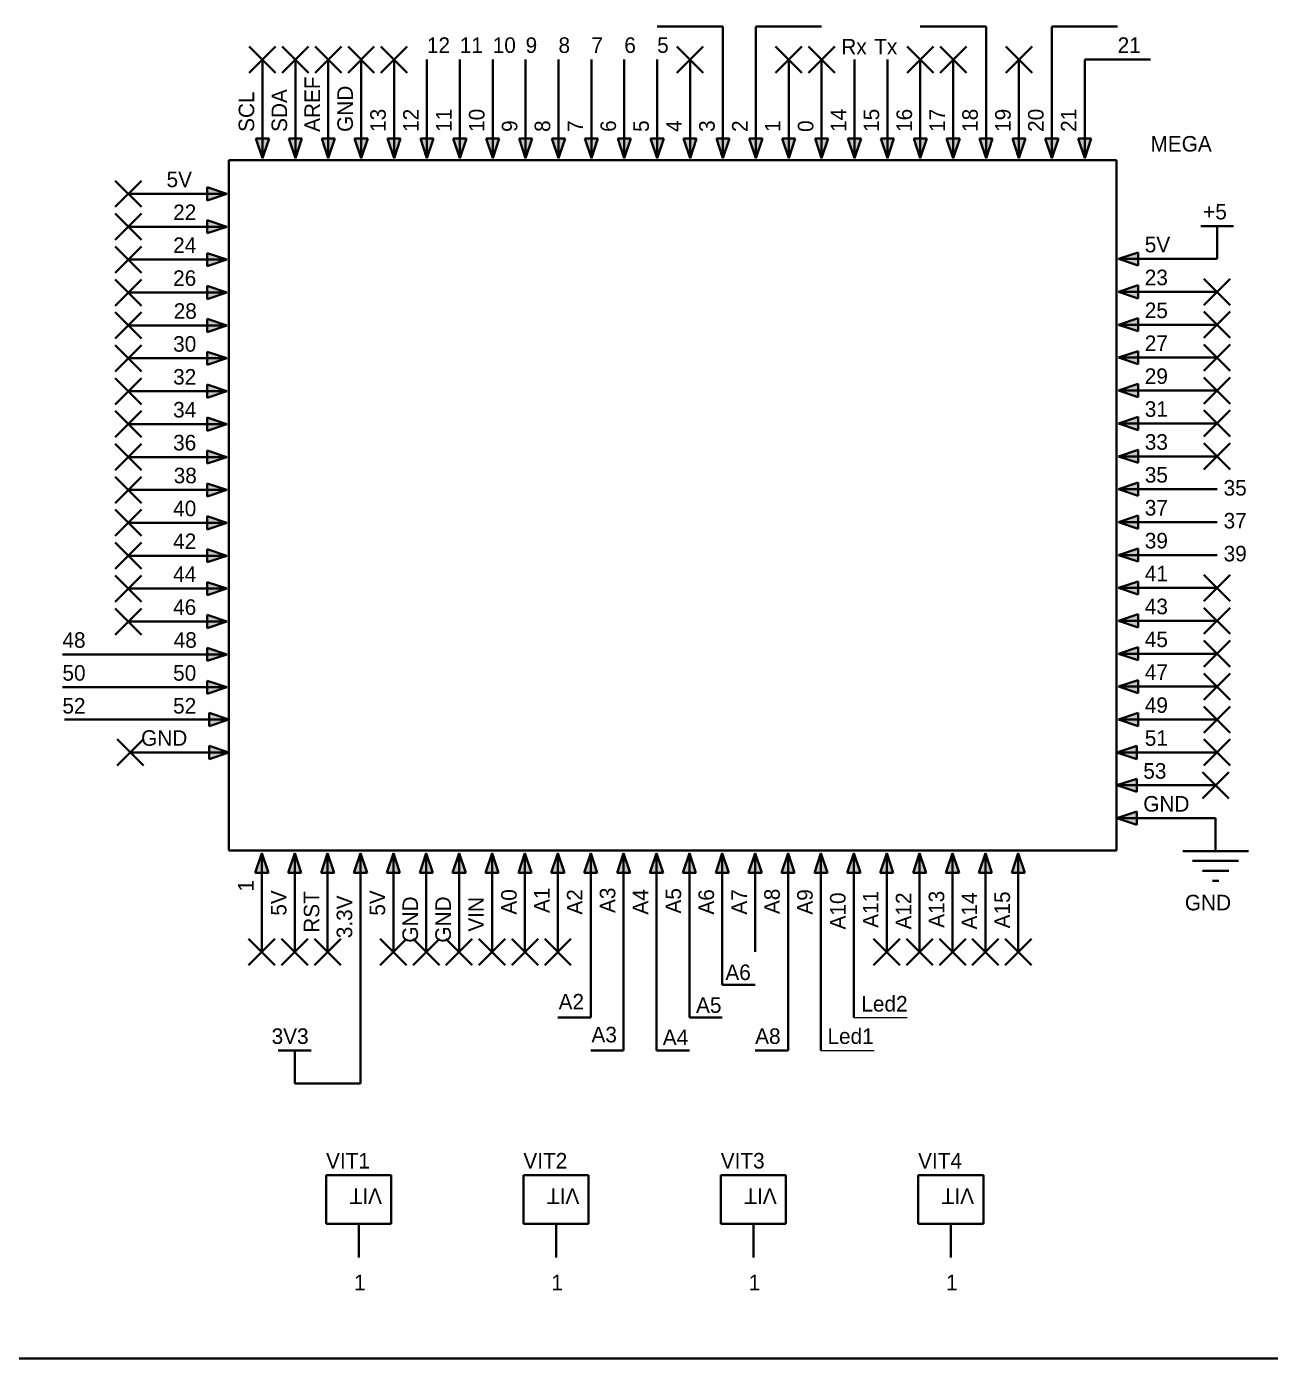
# Model space of a CAD drawing. Header units: inches. Extents: x -122986 to 27550, y -4965 to 6170.
# Drawn here: x 8622.6 to 9029, y 390.3 to 825.3 of the extents above; entities that cross this region are included whole.
import ezdxf

# ---------------------------------------------------------------- set-up
doc = ezdxf.new("R2010")
doc.units = ezdxf.units.IN
doc.header["$LTSCALE"] = 2
doc.header["$MEASUREMENT"] = 0
doc.layers.add('1 mãnh', color=7, linetype='Continuous', lineweight=5)
doc.layers.add('1 Đậm', color=7, linetype='Continuous', lineweight=50)
doc.styles.add('telex', font='VTIMEN.TTF', dxfattribs={"height": 8})

msp = doc.modelspace()

# ---------------------------------------------------------------- linework, layer by layer
at = {"layer": '1 mãnh', "lineweight": 13, "ltscale": 15}
for p, q in [((8892.902, 501.584), (8910.306, 501.584)), ((8882.154, 490.837), (8899.559, 490.837))]:
    msp.add_line(p, q, dxfattribs=at)
at = {"layer": '1 Đậm', "lineweight": 40}
for p, q in [((8828.638, 825.337), (8850.133, 825.337)), ((8850.133, 814.59), (8850.133, 825.337)), ((8860.88, 814.59), (8860.88, 825.337)), ((8860.88, 825.337), (8882.375, 825.337)), ((8914.618, 825.337), (8936.113, 825.337)), ((8936.113, 814.59), (8936.113, 825.337)), ((8957.608, 814.59), (8957.608, 825.337)), ((8957.608, 825.337), (8979.103, 825.337)), ((8695.368, 818.889), (8703.966, 810.291)), ((8695.368, 810.291), (8703.966, 818.889)), ((8706.116, 818.889), (8714.714, 810.291)), ((8706.116, 810.291), (8714.714, 818.889)), ((8716.863, 818.889), (8725.461, 810.291)), ((8716.863, 810.291), (8725.461, 818.889)), ((8727.611, 818.889), (8736.209, 810.291)), ((8727.611, 810.291), (8736.209, 818.889)), ((8738.358, 818.889), (8746.956, 810.291)), ((8738.358, 810.291), (8746.956, 818.889)), ((8835.086, 818.889), (8843.684, 810.291)), ((8835.086, 810.291), (8843.684, 818.889)), ((8867.329, 818.889), (8875.927, 810.291)), ((8867.329, 810.291), (8875.927, 818.889)), ((8878.076, 818.889), (8886.674, 810.291)), ((8878.076, 810.291), (8886.674, 818.889)), ((8910.319, 818.889), (8918.917, 810.291)), ((8910.319, 810.291), (8918.917, 818.889)), ((8921.067, 818.889), (8929.665, 810.291)), ((8921.067, 810.291), (8929.665, 818.889)), ((8942.562, 818.889), (8951.16, 810.291)), ((8942.562, 810.291), (8951.16, 818.889)), ((8699.667, 782.347), (8699.667, 814.59)), ((8710.415, 782.347), (8710.415, 814.59)), ((8721.162, 782.347), (8721.162, 814.59)), ((8731.91, 782.347), (8731.91, 814.59)), ((8742.657, 782.347), (8742.657, 814.59)), ((8753.405, 782.347), (8753.405, 814.59)), ((8764.152, 782.347), (8764.152, 814.59)), ((8774.9, 782.347), (8774.9, 814.59)), ((8785.648, 782.347), (8785.648, 814.59)), ((8796.395, 782.347), (8796.395, 814.59)), ((8807.143, 782.347), (8807.143, 814.59)), ((8817.89, 782.347), (8817.89, 814.59)), ((8828.638, 782.347), (8828.638, 814.59)), ((8839.385, 782.347), (8839.385, 814.59)), ((8850.133, 782.347), (8850.133, 814.59)), ((8860.88, 782.347), (8860.88, 814.59)), ((8871.628, 782.347), (8871.628, 814.59)), ((8882.375, 782.347), (8882.375, 814.59)), ((8893.123, 782.347), (8893.123, 814.59)), ((8903.871, 782.347), (8903.871, 814.59)), ((8914.618, 782.347), (8914.618, 814.59)), ((8925.366, 782.347), (8925.366, 814.59)), ((8936.113, 782.347), (8936.113, 814.59)), ((8946.861, 782.347), (8946.861, 814.59)), ((8957.608, 782.347), (8957.608, 814.59)), ((8968.356, 814.59), (8989.851, 814.59)), ((8968.356, 782.347), (8968.356, 814.59)), ((8697.518, 788.796), (8699.667, 782.347)), ((8701.817, 788.796), (8697.518, 788.796)), ((8697.518, 788.796), (8697.518, 788.796)), ((8699.667, 782.347), (8697.518, 788.796)), ((8697.518, 788.796), (8701.817, 788.796)), ((8699.667, 782.347), (8701.817, 788.796)), ((8701.817, 788.796), (8699.667, 782.347)), ((8708.265, 788.796), (8710.415, 782.347)), ((8712.564, 788.796), (8708.265, 788.796)), ((8708.265, 788.796), (8708.265, 788.796)), ((8710.415, 782.347), (8708.265, 788.796)), ((8708.265, 788.796), (8712.564, 788.796)), ((8710.415, 782.347), (8712.564, 788.796)), ((8712.564, 788.796), (8710.415, 782.347)), ((8719.013, 788.796), (8721.162, 782.347)), ((8723.312, 788.796), (8719.013, 788.796)), ((8719.013, 788.796), (8719.013, 788.796)), ((8721.162, 782.347), (8719.013, 788.796)), ((8719.013, 788.796), (8723.312, 788.796)), ((8721.162, 782.347), (8723.312, 788.796)), ((8723.312, 788.796), (8721.162, 782.347)), ((8729.76, 788.796), (8731.91, 782.347)), ((8734.059, 788.796), (8729.76, 788.796)), ((8729.76, 788.796), (8729.76, 788.796)), ((8731.91, 782.347), (8729.76, 788.796)), ((8729.76, 788.796), (8734.059, 788.796)), ((8731.91, 782.347), (8734.059, 788.796)), ((8734.059, 788.796), (8731.91, 782.347)), ((8740.508, 788.796), (8742.657, 782.347)), ((8744.807, 788.796), (8740.508, 788.796)), ((8740.508, 788.796), (8740.508, 788.796)), ((8742.657, 782.347), (8740.508, 788.796)), ((8740.508, 788.796), (8744.807, 788.796)), ((8742.657, 782.347), (8744.807, 788.796)), ((8744.807, 788.796), (8742.657, 782.347)), ((8751.255, 788.796), (8753.405, 782.347)), ((8755.554, 788.796), (8751.255, 788.796)), ((8751.255, 788.796), (8751.255, 788.796)), ((8753.405, 782.347), (8751.255, 788.796)), ((8751.255, 788.796), (8755.554, 788.796)), ((8753.405, 782.347), (8755.554, 788.796)), ((8755.554, 788.796), (8753.405, 782.347)), ((8762.003, 788.796), (8764.152, 782.347)), ((8766.302, 788.796), (8762.003, 788.796)), ((8762.003, 788.796), (8762.003, 788.796)), ((8764.152, 782.347), (8762.003, 788.796)), ((8762.003, 788.796), (8766.302, 788.796)), ((8764.152, 782.347), (8766.302, 788.796)), ((8766.302, 788.796), (8764.152, 782.347)), ((8772.751, 788.796), (8774.9, 782.347)), ((8777.05, 788.796), (8772.751, 788.796)), ((8772.751, 788.796), (8772.751, 788.796)), ((8774.9, 782.347), (8772.751, 788.796)), ((8772.751, 788.796), (8777.05, 788.796)), ((8774.9, 782.347), (8777.05, 788.796)), ((8777.05, 788.796), (8774.9, 782.347)), ((8783.498, 788.796), (8785.648, 782.347)), ((8787.797, 788.796), (8783.498, 788.796)), ((8783.498, 788.796), (8783.498, 788.796)), ((8785.648, 782.347), (8783.498, 788.796)), ((8783.498, 788.796), (8787.797, 788.796)), ((8785.648, 782.347), (8787.797, 788.796)), ((8787.797, 788.796), (8785.648, 782.347)), ((8794.246, 788.796), (8796.395, 782.347)), ((8798.545, 788.796), (8794.246, 788.796)), ((8794.246, 788.796), (8794.246, 788.796)), ((8796.395, 782.347), (8794.246, 788.796)), ((8794.246, 788.796), (8798.545, 788.796)), ((8796.395, 782.347), (8798.545, 788.796)), ((8798.545, 788.796), (8796.395, 782.347)), ((8804.993, 788.796), (8807.143, 782.347)), ((8809.292, 788.796), (8804.993, 788.796)), ((8804.993, 788.796), (8804.993, 788.796)), ((8807.143, 782.347), (8804.993, 788.796)), ((8804.993, 788.796), (8809.292, 788.796)), ((8807.143, 782.347), (8809.292, 788.796)), ((8809.292, 788.796), (8807.143, 782.347)), ((8815.741, 788.796), (8817.89, 782.347)), ((8820.04, 788.796), (8815.741, 788.796)), ((8815.741, 788.796), (8815.741, 788.796)), ((8817.89, 782.347), (8815.741, 788.796)), ((8815.741, 788.796), (8820.04, 788.796)), ((8817.89, 782.347), (8820.04, 788.796)), ((8820.04, 788.796), (8817.89, 782.347)), ((8826.488, 788.796), (8828.638, 782.347)), ((8830.787, 788.796), (8826.488, 788.796)), ((8826.488, 788.796), (8826.488, 788.796)), ((8828.638, 782.347), (8826.488, 788.796)), ((8826.488, 788.796), (8830.787, 788.796)), ((8828.638, 782.347), (8830.787, 788.796)), ((8830.787, 788.796), (8828.638, 782.347)), ((8837.236, 788.796), (8839.385, 782.347)), ((8841.535, 788.796), (8837.236, 788.796)), ((8837.236, 788.796), (8837.236, 788.796)), ((8839.385, 782.347), (8837.236, 788.796)), ((8837.236, 788.796), (8841.535, 788.796)), ((8839.385, 782.347), (8841.535, 788.796)), ((8841.535, 788.796), (8839.385, 782.347)), ((8847.983, 788.796), (8850.133, 782.347)), ((8852.282, 788.796), (8847.983, 788.796)), ((8847.983, 788.796), (8847.983, 788.796)), ((8850.133, 782.347), (8847.983, 788.796)), ((8847.983, 788.796), (8852.282, 788.796)), ((8850.133, 782.347), (8852.282, 788.796)), ((8852.282, 788.796), (8850.133, 782.347)), ((8858.731, 788.796), (8860.88, 782.347)), ((8863.03, 788.796), (8858.731, 788.796)), ((8858.731, 788.796), (8858.731, 788.796)), ((8860.88, 782.347), (8858.731, 788.796)), ((8858.731, 788.796), (8863.03, 788.796)), ((8860.88, 782.347), (8863.03, 788.796)), ((8863.03, 788.796), (8860.88, 782.347)), ((8869.478, 788.796), (8871.628, 782.347)), ((8873.777, 788.796), (8869.478, 788.796)), ((8869.478, 788.796), (8869.478, 788.796)), ((8871.628, 782.347), (8869.478, 788.796)), ((8869.478, 788.796), (8873.777, 788.796)), ((8871.628, 782.347), (8873.777, 788.796)), ((8873.777, 788.796), (8871.628, 782.347)), ((8880.226, 788.796), (8882.375, 782.347)), ((8884.525, 788.796), (8880.226, 788.796)), ((8880.226, 788.796), (8880.226, 788.796)), ((8882.375, 782.347), (8880.226, 788.796)), ((8880.226, 788.796), (8884.525, 788.796)), ((8882.375, 782.347), (8884.525, 788.796)), ((8884.525, 788.796), (8882.375, 782.347)), ((8890.974, 788.796), (8893.123, 782.347)), ((8895.273, 788.796), (8890.974, 788.796)), ((8890.974, 788.796), (8890.974, 788.796)), ((8893.123, 782.347), (8890.974, 788.796)), ((8890.974, 788.796), (8895.273, 788.796)), ((8893.123, 782.347), (8895.273, 788.796)), ((8895.273, 788.796), (8893.123, 782.347)), ((8901.721, 788.796), (8903.871, 782.347)), ((8906.02, 788.796), (8901.721, 788.796)), ((8901.721, 788.796), (8901.721, 788.796)), ((8903.871, 782.347), (8901.721, 788.796)), ((8901.721, 788.796), (8906.02, 788.796)), ((8903.871, 782.347), (8906.02, 788.796)), ((8906.02, 788.796), (8903.871, 782.347)), ((8912.469, 788.796), (8914.618, 782.347)), ((8916.768, 788.796), (8912.469, 788.796)), ((8912.469, 788.796), (8912.469, 788.796)), ((8914.618, 782.347), (8912.469, 788.796)), ((8912.469, 788.796), (8916.768, 788.796)), ((8914.618, 782.347), (8916.768, 788.796)), ((8916.768, 788.796), (8914.618, 782.347)), ((8923.216, 788.796), (8925.366, 782.347)), ((8927.515, 788.796), (8923.216, 788.796)), ((8923.216, 788.796), (8923.216, 788.796)), ((8925.366, 782.347), (8923.216, 788.796)), ((8923.216, 788.796), (8927.515, 788.796)), ((8925.366, 782.347), (8927.515, 788.796)), ((8927.515, 788.796), (8925.366, 782.347)), ((8933.964, 788.796), (8936.113, 782.347)), ((8938.263, 788.796), (8933.964, 788.796)), ((8933.964, 788.796), (8933.964, 788.796)), ((8936.113, 782.347), (8933.964, 788.796)), ((8933.964, 788.796), (8938.263, 788.796)), ((8936.113, 782.347), (8938.263, 788.796)), ((8938.263, 788.796), (8936.113, 782.347)), ((8944.711, 788.796), (8946.861, 782.347)), ((8949.01, 788.796), (8944.711, 788.796)), ((8944.711, 788.796), (8944.711, 788.796)), ((8946.861, 782.347), (8944.711, 788.796)), ((8944.711, 788.796), (8949.01, 788.796)), ((8946.861, 782.347), (8949.01, 788.796)), ((8949.01, 788.796), (8946.861, 782.347)), ((8955.459, 788.796), (8957.608, 782.347)), ((8959.758, 788.796), (8955.459, 788.796)), ((8955.459, 788.796), (8955.459, 788.796)), ((8957.608, 782.347), (8955.459, 788.796)), ((8955.459, 788.796), (8959.758, 788.796)), ((8957.608, 782.347), (8959.758, 788.796)), ((8959.758, 788.796), (8957.608, 782.347)), ((8966.206, 788.796), (8968.356, 782.347)), ((8970.505, 788.796), (8966.206, 788.796)), ((8966.206, 788.796), (8966.206, 788.796)), ((8968.356, 782.347), (8966.206, 788.796)), ((8966.206, 788.796), (8970.505, 788.796)), ((8968.356, 782.347), (8970.505, 788.796)), ((8970.505, 788.796), (8968.356, 782.347)), ((8688.703, 781.684), (8978.709, 781.684)), ((8688.703, 556.165), (8688.703, 781.684)), ((8699.446, 781.683), (8699.446, 781.683)), ((8710.194, 781.683), (8710.194, 781.683)), ((8720.941, 781.683), (8720.941, 781.683)), ((8731.689, 781.683), (8731.689, 781.683)), ((8742.436, 781.683), (8742.436, 781.683)), ((8753.184, 781.683), (8753.184, 781.683)), ((8763.931, 781.683), (8763.931, 781.683)), ((8774.679, 781.683), (8774.679, 781.683)), ((8785.426, 781.683), (8785.426, 781.683)), ((8796.174, 781.683), (8796.174, 781.683)), ((8806.921, 781.683), (8806.921, 781.683)), ((8817.669, 781.683), (8817.669, 781.683)), ((8828.417, 781.683), (8828.417, 781.683)), ((8839.164, 781.683), (8839.164, 781.683)), ((8849.912, 781.683), (8849.912, 781.683)), ((8860.659, 781.683), (8860.659, 781.683)), ((8871.407, 781.683), (8871.407, 781.683)), ((8882.154, 781.683), (8882.154, 781.683)), ((8892.902, 781.683), (8892.902, 781.683)), ((8903.649, 781.683), (8903.649, 781.683)), ((8914.397, 781.683), (8914.397, 781.683)), ((8925.144, 781.683), (8925.144, 781.683)), ((8935.892, 781.683), (8935.892, 781.683)), ((8946.64, 781.683), (8946.64, 781.683)), ((8957.387, 781.683), (8957.387, 781.683)), ((8968.135, 781.683), (8968.135, 781.683)), ((8978.709, 781.684), (8978.709, 556.165)), ((8651.498, 775.015), (8660.096, 766.417)), ((8651.498, 766.417), (8660.096, 775.015)), ((8688.04, 770.716), (8655.797, 770.716)), ((8681.591, 772.866), (8688.04, 770.716)), ((8681.591, 768.567), (8681.591, 772.866)), ((8681.591, 772.866), (8681.591, 772.866)), ((8681.591, 768.567), (8681.591, 772.866)), ((8681.591, 772.866), (8688.04, 770.716)), ((8688.04, 770.716), (8681.591, 768.567)), ((8688.04, 770.716), (8681.591, 768.567)), ((8688.698, 770.936), (8688.698, 770.936)), ((8651.498, 764.268), (8660.096, 755.67)), ((8651.498, 755.67), (8660.096, 764.268)), ((8681.591, 762.118), (8688.04, 759.969)), ((8681.591, 757.819), (8681.591, 762.118)), ((8681.591, 762.118), (8681.591, 762.118)), ((8681.591, 757.819), (8681.591, 762.118)), ((8681.591, 762.118), (8688.04, 759.969)), ((8688.04, 759.969), (8655.797, 759.969)), ((8688.04, 759.969), (8681.591, 757.819)), ((8688.04, 759.969), (8681.591, 757.819)), ((8688.698, 760.188), (8688.698, 760.188)), ((9006.241, 760.188), (9016.989, 760.188)), ((9011.615, 749.441), (9011.615, 760.188)), ((8651.498, 753.52), (8660.096, 744.922)), ((8651.498, 744.922), (8660.096, 753.52)), ((8688.04, 749.221), (8655.797, 749.221)), ((8681.591, 751.371), (8688.04, 749.221)), ((8681.591, 747.072), (8681.591, 751.371)), ((8681.591, 751.371), (8681.591, 751.371)), ((8681.591, 747.072), (8681.591, 751.371)), ((8681.591, 751.371), (8688.04, 749.221)), ((8688.04, 749.221), (8681.591, 747.072)), ((8688.04, 749.221), (8681.591, 747.072)), ((8688.698, 749.441), (8688.698, 749.441)), ((8985.821, 751.59), (8979.373, 749.441)), ((8979.373, 749.441), (8985.821, 751.59)), ((8979.373, 749.441), (8985.821, 747.291)), ((8985.821, 747.291), (8979.373, 749.441)), ((8979.373, 749.441), (9011.615, 749.441)), ((8985.821, 747.291), (8985.821, 751.59)), ((8985.821, 751.59), (8985.821, 751.59)), ((8985.821, 751.59), (8985.821, 747.291)), ((8985.821, 747.291), (8985.821, 747.291)), ((8651.498, 742.773), (8660.096, 734.175)), ((8651.498, 734.175), (8660.096, 742.773)), ((8681.591, 740.623), (8688.04, 738.474)), ((8681.591, 736.324), (8681.591, 740.623)), ((8681.591, 740.623), (8681.591, 740.623)), ((8681.591, 736.324), (8681.591, 740.623)), ((8681.591, 740.623), (8688.04, 738.474)), ((8985.821, 740.843), (8979.373, 738.693)), ((8979.373, 738.693), (8985.821, 740.843)), ((8985.821, 736.544), (8985.821, 740.843)), ((8985.821, 740.843), (8985.821, 740.843)), ((8985.821, 740.843), (8985.821, 736.544)), ((9007.316, 742.992), (9015.914, 734.394)), ((9007.316, 734.394), (9015.914, 742.992)), ((8688.04, 738.474), (8655.797, 738.474)), ((8688.04, 738.474), (8681.591, 736.324)), ((8688.04, 738.474), (8681.591, 736.324)), ((8688.698, 738.693), (8688.698, 738.693)), ((8979.373, 738.693), (8985.821, 736.544)), ((8985.821, 736.544), (8979.373, 738.693)), ((8979.373, 738.693), (9011.615, 738.693)), ((8985.821, 736.544), (8985.821, 736.544)), ((8651.498, 732.025), (8660.096, 723.427)), ((8651.498, 723.427), (8660.096, 732.025)), ((9007.316, 732.245), (9015.914, 723.647)), ((9007.316, 723.647), (9015.914, 732.245)), ((8688.04, 727.726), (8655.797, 727.726)), ((8681.591, 729.876), (8688.04, 727.726)), ((8681.591, 725.577), (8681.591, 729.876)), ((8681.591, 729.876), (8681.591, 729.876)), ((8681.591, 725.577), (8681.591, 729.876)), ((8681.591, 729.876), (8688.04, 727.726)), ((8688.04, 727.726), (8681.591, 725.577)), ((8688.04, 727.726), (8681.591, 725.577)), ((8688.698, 727.946), (8688.698, 727.946)), ((8985.821, 730.095), (8979.373, 727.946)), ((8979.373, 727.946), (8985.821, 730.095)), ((8979.373, 727.946), (8985.821, 725.796)), ((8985.821, 725.796), (8979.373, 727.946)), ((8979.373, 727.946), (9011.615, 727.946)), ((8985.821, 725.796), (8985.821, 730.095)), ((8985.821, 730.095), (8985.821, 730.095)), ((8985.821, 730.095), (8985.821, 725.796)), ((8985.821, 725.796), (8985.821, 725.796)), ((8651.498, 721.278), (8660.096, 712.68)), ((8651.498, 712.68), (8660.096, 721.278)), ((8681.591, 719.128), (8688.04, 716.979)), ((8681.591, 714.829), (8681.591, 719.128)), ((8681.591, 719.128), (8681.591, 719.128)), ((8681.591, 714.829), (8681.591, 719.128)), ((8681.591, 719.128), (8688.04, 716.979)), ((8985.821, 719.348), (8979.373, 717.198)), ((8979.373, 717.198), (8985.821, 719.348)), ((8985.821, 715.049), (8985.821, 719.348)), ((8985.821, 719.348), (8985.821, 719.348)), ((8985.821, 719.348), (8985.821, 715.049)), ((9007.316, 721.497), (9015.914, 712.899)), ((9007.316, 712.899), (9015.914, 721.497)), ((8688.04, 716.979), (8655.797, 716.979)), ((8688.04, 716.979), (8681.591, 714.829)), ((8688.04, 716.979), (8681.591, 714.829)), ((8688.698, 717.198), (8688.698, 717.198)), ((8979.373, 717.198), (8985.821, 715.049)), ((8985.821, 715.049), (8979.373, 717.198)), ((8979.373, 717.198), (9011.615, 717.198)), ((8985.821, 715.049), (8985.821, 715.049)), ((8651.498, 710.53), (8660.096, 701.932)), ((8651.498, 701.932), (8660.096, 710.53)), ((9007.316, 710.75), (9015.914, 702.152)), ((9007.316, 702.152), (9015.914, 710.75)), ((8688.04, 706.231), (8655.797, 706.231)), ((8681.591, 708.381), (8688.04, 706.231)), ((8681.591, 704.082), (8681.591, 708.381)), ((8681.591, 708.381), (8681.591, 708.381)), ((8681.591, 704.082), (8681.591, 708.381)), ((8681.591, 708.381), (8688.04, 706.231)), ((8688.04, 706.231), (8681.591, 704.082)), ((8688.04, 706.231), (8681.591, 704.082)), ((8688.698, 706.451), (8688.698, 706.451)), ((8985.821, 708.6), (8979.373, 706.451)), ((8979.373, 706.451), (8985.821, 708.6)), ((8979.373, 706.451), (8985.821, 704.301)), ((8985.821, 704.301), (8979.373, 706.451)), ((8979.373, 706.451), (9011.615, 706.451)), ((8985.821, 704.301), (8985.821, 708.6)), ((8985.821, 708.6), (8985.821, 708.6)), ((8985.821, 708.6), (8985.821, 704.301)), ((8985.821, 704.301), (8985.821, 704.301)), ((8651.498, 699.783), (8660.096, 691.184)), ((8651.498, 691.184), (8660.096, 699.783)), ((8681.591, 697.633), (8688.04, 695.483)), ((8681.591, 693.334), (8681.591, 697.633)), ((8681.591, 697.633), (8681.591, 697.633)), ((8681.591, 693.334), (8681.591, 697.633)), ((8681.591, 697.633), (8688.04, 695.483)), ((8985.821, 697.853), (8979.373, 695.703)), ((8979.373, 695.703), (8985.821, 697.853)), ((8985.821, 693.554), (8985.821, 697.853)), ((8985.821, 697.853), (8985.821, 697.853)), ((8985.821, 697.853), (8985.821, 693.554)), ((9007.316, 700.002), (9015.914, 691.404)), ((9007.316, 691.404), (9015.914, 700.002)), ((8688.04, 695.483), (8655.797, 695.483)), ((8688.04, 695.483), (8681.591, 693.334)), ((8688.04, 695.483), (8681.591, 693.334)), ((8688.698, 695.703), (8688.698, 695.703)), ((8979.373, 695.703), (8985.821, 693.554)), ((8985.821, 693.554), (8979.373, 695.703)), ((8979.373, 695.703), (9011.615, 695.703)), ((8985.821, 693.554), (8985.821, 693.554)), ((8651.498, 689.035), (8660.096, 680.437)), ((8651.498, 680.437), (8660.096, 689.035)), ((9007.316, 689.255), (9015.914, 680.657)), ((9007.316, 680.657), (9015.914, 689.255)), ((8688.04, 684.736), (8655.797, 684.736)), ((8681.591, 686.885), (8688.04, 684.736)), ((8681.591, 682.586), (8681.591, 686.885)), ((8681.591, 686.885), (8681.591, 686.885)), ((8681.591, 682.586), (8681.591, 686.885)), ((8681.591, 686.885), (8688.04, 684.736)), ((8688.04, 684.736), (8681.591, 682.586)), ((8688.04, 684.736), (8681.591, 682.586)), ((8688.698, 684.956), (8688.698, 684.956)), ((8985.821, 687.105), (8979.373, 684.956)), ((8979.373, 684.956), (8985.821, 687.105)), ((8979.373, 684.956), (8985.821, 682.806)), ((8985.821, 682.806), (8979.373, 684.956)), ((8979.373, 684.956), (9011.615, 684.956)), ((8985.821, 682.806), (8985.821, 687.105)), ((8985.821, 687.105), (8985.821, 687.105)), ((8985.821, 687.105), (8985.821, 682.806)), ((8985.821, 682.806), (8985.821, 682.806)), ((8651.498, 678.287), (8660.096, 669.689)), ((8651.498, 669.689), (8660.096, 678.287)), ((8681.591, 676.138), (8688.04, 673.988)), ((8681.591, 671.839), (8681.591, 676.138)), ((8681.591, 676.138), (8681.591, 676.138)), ((8681.591, 671.839), (8681.591, 676.138)), ((8681.591, 676.138), (8688.04, 673.988)), ((8985.821, 676.357), (8979.373, 674.208)), ((8979.373, 674.208), (8985.821, 676.357)), ((8985.821, 672.058), (8985.821, 676.357)), ((8985.821, 676.357), (8985.821, 676.357)), ((8985.821, 676.357), (8985.821, 672.058)), ((8688.04, 673.988), (8655.797, 673.988)), ((8688.04, 673.988), (8681.591, 671.839)), ((8688.04, 673.988), (8681.591, 671.839)), ((8688.698, 674.208), (8688.698, 674.208)), ((8979.373, 674.208), (8985.821, 672.058)), ((8985.821, 672.058), (8979.373, 674.208)), ((8979.373, 674.208), (9011.615, 674.208)), ((8985.821, 672.058), (8985.821, 672.058)), ((8651.498, 667.54), (8660.096, 658.942)), ((8651.498, 658.942), (8660.096, 667.54)), ((8688.04, 663.241), (8655.797, 663.241)), ((8681.591, 665.39), (8688.04, 663.241)), ((8681.591, 661.091), (8681.591, 665.39)), ((8681.591, 665.39), (8681.591, 665.39)), ((8681.591, 661.091), (8681.591, 665.39)), ((8681.591, 665.39), (8688.04, 663.241)), ((8688.04, 663.241), (8681.591, 661.091)), ((8688.04, 663.241), (8681.591, 661.091)), ((8688.698, 663.46), (8688.698, 663.46)), ((8985.821, 665.61), (8979.373, 663.46)), ((8979.373, 663.46), (8985.821, 665.61)), ((8979.373, 663.46), (8985.821, 661.311)), ((8985.821, 661.311), (8979.373, 663.46)), ((8979.373, 663.46), (9011.615, 663.46)), ((8985.821, 661.311), (8985.821, 665.61)), ((8985.821, 665.61), (8985.821, 665.61)), ((8985.821, 665.61), (8985.821, 661.311)), ((8985.821, 661.311), (8985.821, 661.311)), ((8651.498, 656.792), (8660.096, 648.194)), ((8651.498, 648.194), (8660.096, 656.792)), ((8681.591, 654.643), (8688.04, 652.493)), ((8681.591, 650.344), (8681.591, 654.643)), ((8681.591, 654.643), (8681.591, 654.643)), ((8681.591, 650.344), (8681.591, 654.643)), ((8681.591, 654.643), (8688.04, 652.493)), ((8688.698, 652.713), (8688.698, 652.713)), ((8985.821, 654.862), (8979.373, 652.713)), ((8979.373, 652.713), (8985.821, 654.862)), ((8979.373, 652.713), (8985.821, 650.563)), ((8985.821, 650.563), (8979.373, 652.713)), ((8979.373, 652.713), (9011.615, 652.713)), ((8985.821, 650.563), (8985.821, 654.862)), ((8985.821, 654.862), (8985.821, 654.862)), ((8985.821, 654.862), (8985.821, 650.563)), ((8688.04, 652.493), (8655.797, 652.493)), ((8688.04, 652.493), (8681.591, 650.344)), ((8688.04, 652.493), (8681.591, 650.344)), ((8985.821, 650.563), (8985.821, 650.563)), ((8651.498, 646.045), (8660.096, 637.447)), ((8651.498, 637.447), (8660.096, 646.045)), ((8681.591, 643.895), (8688.04, 641.746)), ((8681.591, 639.596), (8681.591, 643.895)), ((8681.591, 643.895), (8681.591, 643.895)), ((8681.591, 639.596), (8681.591, 643.895)), ((8681.591, 643.895), (8688.04, 641.746)), ((8985.821, 644.115), (8979.373, 641.965)), ((8979.373, 641.965), (8985.821, 644.115)), ((8985.821, 639.816), (8985.821, 644.115)), ((8985.821, 644.115), (8985.821, 644.115)), ((8985.821, 644.115), (8985.821, 639.816)), ((9007.316, 646.264), (9015.914, 637.666)), ((9007.316, 637.666), (9015.914, 646.264)), ((8688.04, 641.746), (8655.797, 641.746)), ((8688.04, 641.746), (8681.591, 639.596)), ((8688.04, 641.746), (8681.591, 639.596)), ((8688.698, 641.965), (8688.698, 641.965)), ((8979.373, 641.965), (8985.821, 639.816)), ((8985.821, 639.816), (8979.373, 641.965)), ((8979.373, 641.965), (9011.615, 641.965)), ((8985.821, 639.816), (8985.821, 639.816)), ((8651.498, 635.297), (8660.096, 626.699)), ((8651.498, 626.699), (8660.096, 635.297)), ((9007.316, 635.517), (9015.914, 626.919)), ((9007.316, 626.919), (9015.914, 635.517)), ((8688.04, 630.998), (8655.797, 630.998)), ((8681.591, 633.148), (8688.04, 630.998)), ((8681.591, 628.849), (8681.591, 633.148)), ((8681.591, 633.148), (8681.591, 633.148)), ((8681.591, 628.849), (8681.591, 633.148)), ((8681.591, 633.148), (8688.04, 630.998)), ((8688.04, 630.998), (8681.591, 628.849)), ((8688.04, 630.998), (8681.591, 628.849)), ((8688.698, 631.218), (8688.698, 631.218)), ((8985.821, 633.367), (8979.373, 631.218)), ((8979.373, 631.218), (8985.821, 633.367)), ((8979.373, 631.218), (8985.821, 629.068)), ((8985.821, 629.068), (8979.373, 631.218)), ((8979.373, 631.218), (9011.615, 631.218)), ((8985.821, 629.068), (8985.821, 633.367)), ((8985.821, 633.367), (8985.821, 633.367)), ((8985.821, 633.367), (8985.821, 629.068)), ((8985.821, 629.068), (8985.821, 629.068)), ((8681.591, 622.4), (8688.04, 620.251)), ((8681.591, 618.101), (8681.591, 622.4)), ((8681.591, 622.4), (8681.591, 622.4)), ((8681.591, 618.101), (8681.591, 622.4)), ((8681.591, 622.4), (8688.04, 620.251)), ((8985.821, 622.62), (8979.373, 620.47)), ((8979.373, 620.47), (8985.821, 622.62)), ((8985.821, 618.321), (8985.821, 622.62)), ((8985.821, 622.62), (8985.821, 622.62)), ((8985.821, 622.62), (8985.821, 618.321)), ((9007.316, 624.769), (9015.914, 616.171)), ((9007.316, 616.171), (9015.914, 624.769)), ((8655.797, 620.251), (8634.302, 620.251)), ((8688.04, 620.251), (8655.797, 620.251)), ((8688.04, 620.251), (8681.591, 618.101)), ((8688.04, 620.251), (8681.591, 618.101)), ((8688.698, 620.47), (8688.698, 620.47)), ((8979.373, 620.47), (8985.821, 618.321)), ((8985.821, 618.321), (8979.373, 620.47)), ((8979.373, 620.47), (9011.615, 620.47)), ((8985.821, 618.321), (8985.821, 618.321)), ((9007.316, 614.022), (9015.914, 605.424)), ((9007.316, 605.424), (9015.914, 614.022)), ((8655.797, 609.503), (8634.302, 609.503)), ((8688.04, 609.503), (8655.797, 609.503)), ((8681.591, 611.653), (8688.04, 609.503)), ((8681.591, 607.354), (8681.591, 611.653)), ((8681.591, 611.653), (8681.591, 611.653)), ((8681.591, 607.354), (8681.591, 611.653)), ((8681.591, 611.653), (8688.04, 609.503)), ((8688.04, 609.503), (8681.591, 607.354)), ((8688.04, 609.503), (8681.591, 607.354)), ((8688.698, 609.723), (8688.698, 609.723)), ((8985.821, 611.872), (8979.373, 609.723)), ((8979.373, 609.723), (8985.821, 611.872)), ((8979.373, 609.723), (8985.821, 607.573)), ((8985.821, 607.573), (8979.373, 609.723)), ((8979.373, 609.723), (9011.615, 609.723)), ((8985.821, 607.573), (8985.821, 611.872)), ((8985.821, 611.872), (8985.821, 611.872)), ((8985.821, 611.872), (8985.821, 607.573)), ((8985.821, 607.573), (8985.821, 607.573)), ((8682.25, 601.125), (8688.698, 598.975)), ((8682.25, 596.826), (8682.25, 601.125)), ((8682.25, 601.125), (8682.25, 601.125)), ((8682.25, 596.826), (8682.25, 601.125)), ((8682.25, 601.125), (8688.698, 598.975)), ((8985.821, 601.125), (8979.373, 598.975)), ((8979.373, 598.975), (8985.821, 601.125)), ((8985.821, 596.826), (8985.821, 601.125)), ((8985.821, 601.125), (8985.821, 601.125)), ((8985.821, 601.125), (8985.821, 596.826)), ((9007.316, 603.274), (9015.914, 594.676)), ((9007.316, 594.676), (9015.914, 603.274)), ((8656.456, 598.975), (8634.961, 598.975)), ((8688.698, 598.975), (8656.456, 598.975)), ((8688.698, 598.975), (8682.25, 596.826)), ((8688.698, 598.975), (8682.25, 596.826)), ((8688.698, 598.975), (8688.698, 598.975)), ((8979.373, 598.975), (8985.821, 596.826)), ((8985.821, 596.826), (8979.373, 598.975)), ((8979.373, 598.975), (9011.615, 598.975)), ((8985.821, 596.826), (8985.821, 596.826)), ((8652.157, 592.527), (8660.755, 583.929)), ((8652.157, 583.929), (8660.755, 592.527)), ((9007.316, 592.527), (9015.914, 583.929)), ((9007.316, 583.929), (9015.914, 592.527)), ((8688.698, 588.228), (8656.456, 588.228)), ((8682.25, 590.377), (8688.698, 588.228)), ((8682.25, 586.078), (8682.25, 590.377)), ((8682.25, 590.377), (8682.25, 590.377)), ((8682.25, 586.078), (8682.25, 590.377)), ((8682.25, 590.377), (8688.698, 588.228)), ((8688.698, 588.228), (8682.25, 586.078)), ((8688.698, 588.228), (8682.25, 586.078)), ((8688.698, 588.228), (8688.698, 588.228)), ((8985.331, 590.377), (8978.882, 588.228)), ((8978.882, 588.228), (8985.331, 590.377)), ((8978.882, 588.228), (8985.331, 586.078)), ((8985.331, 586.078), (8978.882, 588.228)), ((8978.882, 588.228), (9011.125, 588.228)), ((8985.331, 586.078), (8985.331, 590.377)), ((8985.331, 590.377), (8985.331, 590.377)), ((8985.331, 590.377), (8985.331, 586.078)), ((8985.331, 586.078), (8985.331, 586.078)), ((8985.331, 579.63), (8978.882, 577.48)), ((8978.882, 577.48), (8985.331, 579.63)), ((8985.331, 575.331), (8985.331, 579.63)), ((8985.331, 579.63), (8985.331, 579.63)), ((8985.331, 579.63), (8985.331, 575.331)), ((9006.826, 581.779), (9015.424, 573.181)), ((9006.826, 573.181), (9015.424, 581.779)), ((8978.882, 577.48), (8985.331, 575.331)), ((8985.331, 575.331), (8978.882, 577.48)), ((8978.882, 577.48), (9011.125, 577.48)), ((8985.331, 575.331), (8985.331, 575.331)), ((8985.331, 568.882), (8978.882, 566.733)), ((8978.882, 566.733), (8985.331, 568.882)), ((8978.882, 566.733), (8985.331, 564.583)), ((8985.331, 564.583), (8978.882, 566.733)), ((8978.882, 566.733), (9011.125, 566.733)), ((8985.331, 564.583), (8985.331, 568.882)), ((8985.331, 568.882), (8985.331, 568.882)), ((8985.331, 568.882), (8985.331, 564.583)), ((9011.125, 566.733), (9011.125, 555.985)), ((8985.331, 564.583), (8985.331, 564.583)), ((8978.709, 556.165), (8688.703, 556.165)), ((8697.296, 548.873), (8699.446, 555.322)), ((8697.296, 548.873), (8699.446, 555.322)), ((8699.446, 555.322), (8701.595, 548.873)), ((8699.446, 555.322), (8701.595, 548.873)), ((8699.446, 555.322), (8699.446, 523.079)), ((8708.044, 548.873), (8710.194, 555.322)), ((8708.044, 548.873), (8710.194, 555.322)), ((8710.194, 555.322), (8712.343, 548.873)), ((8710.194, 555.322), (8712.343, 548.873)), ((8710.194, 555.322), (8710.194, 523.079)), ((8718.792, 548.873), (8720.941, 555.322)), ((8718.792, 548.873), (8720.941, 555.322)), ((8720.941, 555.322), (8723.091, 548.873)), ((8720.941, 555.322), (8723.091, 548.873)), ((8720.941, 555.322), (8720.941, 523.079)), ((8729.539, 548.873), (8731.689, 555.322)), ((8729.539, 548.873), (8731.689, 555.322)), ((8731.689, 555.322), (8733.838, 548.873)), ((8731.689, 555.322), (8733.838, 548.873)), ((8731.689, 555.322), (8731.689, 523.079)), ((8740.287, 548.873), (8742.436, 555.322)), ((8740.287, 548.873), (8742.436, 555.322)), ((8742.436, 555.322), (8744.586, 548.873)), ((8742.436, 555.322), (8744.586, 548.873)), ((8742.436, 555.322), (8742.436, 523.079)), ((8751.034, 548.873), (8753.184, 555.322)), ((8751.034, 548.873), (8753.184, 555.322)), ((8753.184, 555.322), (8755.333, 548.873)), ((8753.184, 555.322), (8755.333, 548.873)), ((8753.184, 555.322), (8753.184, 523.079)), ((8761.782, 548.873), (8763.931, 555.322)), ((8761.782, 548.873), (8763.931, 555.322)), ((8763.931, 555.322), (8766.081, 548.873)), ((8763.931, 555.322), (8766.081, 548.873)), ((8763.931, 555.322), (8763.931, 523.079)), ((8772.529, 548.873), (8774.679, 555.322)), ((8772.529, 548.873), (8774.679, 555.322)), ((8774.679, 555.322), (8776.828, 548.873)), ((8774.679, 555.322), (8776.828, 548.873)), ((8774.679, 555.322), (8774.679, 523.079)), ((8783.277, 548.873), (8785.426, 555.322)), ((8783.277, 548.873), (8785.426, 555.322)), ((8785.426, 555.322), (8787.576, 548.873)), ((8785.426, 555.322), (8787.576, 548.873)), ((8785.426, 555.322), (8785.426, 523.079)), ((8794.024, 548.873), (8796.174, 555.322)), ((8794.024, 548.873), (8796.174, 555.322)), ((8796.174, 555.322), (8798.323, 548.873)), ((8796.174, 555.322), (8798.323, 548.873)), ((8796.174, 555.322), (8796.174, 523.079)), ((8804.772, 548.873), (8806.921, 555.322)), ((8804.772, 548.873), (8806.921, 555.322)), ((8806.921, 555.322), (8809.071, 548.873)), ((8806.921, 555.322), (8809.071, 548.873)), ((8806.921, 555.322), (8806.921, 523.079)), ((8815.519, 548.873), (8817.669, 555.322)), ((8815.519, 548.873), (8817.669, 555.322)), ((8817.669, 555.322), (8819.818, 548.873)), ((8817.669, 555.322), (8819.818, 548.873)), ((8817.669, 555.322), (8817.669, 523.079)), ((8826.267, 548.873), (8828.417, 555.322)), ((8826.267, 548.873), (8828.417, 555.322)), ((8828.417, 555.322), (8830.566, 548.873)), ((8828.417, 555.322), (8830.566, 548.873)), ((8828.417, 555.322), (8828.417, 523.079)), ((8837.015, 548.873), (8839.164, 555.322)), ((8837.015, 548.873), (8839.164, 555.322)), ((8839.164, 555.322), (8841.314, 548.873)), ((8839.164, 555.322), (8841.314, 548.873)), ((8839.164, 555.322), (8839.164, 523.079)), ((8847.762, 548.873), (8849.912, 555.322)), ((8847.762, 548.873), (8849.912, 555.322)), ((8849.912, 555.322), (8852.061, 548.873)), ((8849.912, 555.322), (8852.061, 548.873)), ((8849.912, 555.322), (8849.912, 523.079)), ((8858.51, 548.873), (8860.659, 555.322)), ((8858.51, 548.873), (8860.659, 555.322)), ((8860.659, 555.322), (8862.809, 548.873)), ((8860.659, 555.322), (8862.809, 548.873)), ((8860.659, 555.322), (8860.659, 523.079)), ((8869.257, 548.873), (8871.407, 555.322)), ((8869.257, 548.873), (8871.407, 555.322)), ((8871.407, 555.322), (8873.556, 548.873)), ((8871.407, 555.322), (8873.556, 548.873)), ((8871.407, 555.322), (8871.407, 523.079)), ((8880.005, 548.873), (8882.154, 555.322)), ((8880.005, 548.873), (8882.154, 555.322)), ((8882.154, 555.322), (8884.304, 548.873)), ((8882.154, 555.322), (8884.304, 548.873)), ((8882.154, 555.322), (8882.154, 523.079)), ((8890.752, 548.873), (8892.902, 555.322)), ((8890.752, 548.873), (8892.902, 555.322)), ((8892.902, 555.322), (8895.051, 548.873)), ((8892.902, 555.322), (8895.051, 548.873)), ((8892.902, 555.322), (8892.902, 523.079)), ((8901.5, 548.873), (8903.649, 555.322)), ((8901.5, 548.873), (8903.649, 555.322)), ((8903.649, 555.322), (8905.799, 548.873)), ((8903.649, 555.322), (8905.799, 548.873)), ((8903.649, 555.322), (8903.649, 523.079)), ((8912.247, 548.873), (8914.397, 555.322)), ((8912.247, 548.873), (8914.397, 555.322)), ((8914.397, 555.322), (8916.546, 548.873)), ((8914.397, 555.322), (8916.546, 548.873)), ((8914.397, 555.322), (8914.397, 523.079)), ((8922.995, 548.873), (8925.144, 555.322)), ((8922.995, 548.873), (8925.144, 555.322)), ((8925.144, 555.322), (8927.294, 548.873)), ((8925.144, 555.322), (8927.294, 548.873)), ((8925.144, 555.322), (8925.144, 523.079)), ((8933.742, 548.873), (8935.892, 555.322)), ((8933.742, 548.873), (8935.892, 555.322)), ((8935.892, 555.322), (8938.041, 548.873)), ((8935.892, 555.322), (8938.041, 548.873)), ((8935.892, 555.322), (8935.892, 523.079)), ((8944.49, 548.873), (8946.64, 555.322)), ((8944.49, 548.873), (8946.64, 555.322)), ((8946.64, 555.322), (8948.789, 548.873)), ((8946.64, 555.322), (8948.789, 548.873)), ((8946.64, 555.322), (8946.64, 523.079)), ((9000.377, 555.985), (9021.872, 555.985)), ((9003.601, 552.761), (9018.648, 552.761)), ((8701.595, 548.873), (8697.296, 548.873)), ((8697.296, 548.873), (8697.296, 548.873)), ((8701.595, 548.873), (8697.296, 548.873)), ((8701.595, 548.873), (8701.595, 548.873)), ((8712.343, 548.873), (8708.044, 548.873)), ((8708.044, 548.873), (8708.044, 548.873)), ((8712.343, 548.873), (8708.044, 548.873)), ((8712.343, 548.873), (8712.343, 548.873)), ((8723.091, 548.873), (8718.792, 548.873)), ((8718.792, 548.873), (8718.792, 548.873)), ((8723.091, 548.873), (8718.792, 548.873)), ((8723.091, 548.873), (8723.091, 548.873)), ((8733.838, 548.873), (8729.539, 548.873)), ((8729.539, 548.873), (8729.539, 548.873)), ((8733.838, 548.873), (8729.539, 548.873)), ((8733.838, 548.873), (8733.838, 548.873)), ((8744.586, 548.873), (8740.287, 548.873)), ((8740.287, 548.873), (8740.287, 548.873)), ((8744.586, 548.873), (8740.287, 548.873)), ((8744.586, 548.873), (8744.586, 548.873)), ((8755.333, 548.873), (8751.034, 548.873)), ((8751.034, 548.873), (8751.034, 548.873)), ((8755.333, 548.873), (8751.034, 548.873)), ((8755.333, 548.873), (8755.333, 548.873)), ((8766.081, 548.873), (8761.782, 548.873)), ((8761.782, 548.873), (8761.782, 548.873)), ((8766.081, 548.873), (8761.782, 548.873)), ((8766.081, 548.873), (8766.081, 548.873)), ((8776.828, 548.873), (8772.529, 548.873)), ((8772.529, 548.873), (8772.529, 548.873)), ((8776.828, 548.873), (8772.529, 548.873)), ((8776.828, 548.873), (8776.828, 548.873)), ((8787.576, 548.873), (8783.277, 548.873)), ((8783.277, 548.873), (8783.277, 548.873)), ((8787.576, 548.873), (8783.277, 548.873)), ((8787.576, 548.873), (8787.576, 548.873)), ((8798.323, 548.873), (8794.024, 548.873)), ((8794.024, 548.873), (8794.024, 548.873)), ((8798.323, 548.873), (8794.024, 548.873)), ((8798.323, 548.873), (8798.323, 548.873)), ((8809.071, 548.873), (8804.772, 548.873)), ((8804.772, 548.873), (8804.772, 548.873)), ((8809.071, 548.873), (8804.772, 548.873)), ((8809.071, 548.873), (8809.071, 548.873)), ((8819.818, 548.873), (8815.519, 548.873)), ((8815.519, 548.873), (8815.519, 548.873)), ((8819.818, 548.873), (8815.519, 548.873)), ((8819.818, 548.873), (8819.818, 548.873)), ((8830.566, 548.873), (8826.267, 548.873)), ((8826.267, 548.873), (8826.267, 548.873)), ((8830.566, 548.873), (8826.267, 548.873)), ((8830.566, 548.873), (8830.566, 548.873)), ((8841.314, 548.873), (8837.015, 548.873)), ((8837.015, 548.873), (8837.015, 548.873)), ((8841.314, 548.873), (8837.015, 548.873)), ((8841.314, 548.873), (8841.314, 548.873)), ((8852.061, 548.873), (8847.762, 548.873)), ((8847.762, 548.873), (8847.762, 548.873)), ((8852.061, 548.873), (8847.762, 548.873)), ((8852.061, 548.873), (8852.061, 548.873)), ((8862.809, 548.873), (8858.51, 548.873)), ((8858.51, 548.873), (8858.51, 548.873)), ((8862.809, 548.873), (8858.51, 548.873)), ((8862.809, 548.873), (8862.809, 548.873)), ((8873.556, 548.873), (8869.257, 548.873)), ((8869.257, 548.873), (8869.257, 548.873)), ((8873.556, 548.873), (8869.257, 548.873)), ((8873.556, 548.873), (8873.556, 548.873)), ((8884.304, 548.873), (8880.005, 548.873)), ((8880.005, 548.873), (8880.005, 548.873)), ((8884.304, 548.873), (8880.005, 548.873)), ((8884.304, 548.873), (8884.304, 548.873)), ((8895.051, 548.873), (8890.752, 548.873)), ((8890.752, 548.873), (8890.752, 548.873)), ((8895.051, 548.873), (8890.752, 548.873)), ((8895.051, 548.873), (8895.051, 548.873)), ((8905.799, 548.873), (8901.5, 548.873)), ((8901.5, 548.873), (8901.5, 548.873)), ((8905.799, 548.873), (8901.5, 548.873)), ((8905.799, 548.873), (8905.799, 548.873)), ((8916.546, 548.873), (8912.247, 548.873)), ((8912.247, 548.873), (8912.247, 548.873)), ((8916.546, 548.873), (8912.247, 548.873)), ((8916.546, 548.873), (8916.546, 548.873)), ((8927.294, 548.873), (8922.995, 548.873)), ((8922.995, 548.873), (8922.995, 548.873)), ((8927.294, 548.873), (8922.995, 548.873)), ((8927.294, 548.873), (8927.294, 548.873)), ((8938.041, 548.873), (8933.742, 548.873)), ((8933.742, 548.873), (8933.742, 548.873)), ((8938.041, 548.873), (8933.742, 548.873)), ((8938.041, 548.873), (8938.041, 548.873)), ((8948.789, 548.873), (8944.49, 548.873)), ((8944.49, 548.873), (8944.49, 548.873)), ((8948.789, 548.873), (8944.49, 548.873)), ((8948.789, 548.873), (8948.789, 548.873)), ((9006.826, 549.536), (9015.424, 549.536)), ((9010.05, 546.312), (9012.2, 546.312)), ((8695.147, 527.378), (8703.745, 518.78)), ((8695.147, 518.78), (8703.745, 527.378)), ((8705.895, 527.378), (8714.493, 518.78)), ((8705.895, 518.78), (8714.493, 527.378)), ((8716.642, 527.378), (8725.24, 518.78)), ((8716.642, 518.78), (8725.24, 527.378)), ((8738.137, 527.378), (8746.735, 518.78)), ((8738.137, 518.78), (8746.735, 527.378)), ((8748.885, 527.378), (8757.483, 518.78)), ((8748.885, 518.78), (8757.483, 527.378)), ((8759.632, 527.378), (8768.23, 518.78)), ((8759.632, 518.78), (8768.23, 527.378)), ((8770.38, 527.378), (8778.978, 518.78)), ((8770.38, 518.78), (8778.978, 527.378)), ((8781.127, 527.378), (8789.725, 518.78)), ((8781.127, 518.78), (8789.725, 527.378)), ((8791.875, 527.378), (8800.473, 518.78)), ((8791.875, 518.78), (8800.473, 527.378)), ((8899.35, 527.378), (8907.948, 518.78)), ((8899.35, 518.78), (8907.948, 527.378)), ((8910.098, 527.378), (8918.696, 518.78)), ((8910.098, 518.78), (8918.696, 527.378)), ((8920.845, 527.378), (8929.443, 518.78)), ((8920.845, 518.78), (8929.443, 527.378)), ((8931.593, 527.378), (8940.191, 518.78)), ((8931.593, 518.78), (8940.191, 527.378)), ((8942.34, 527.378), (8950.939, 518.78)), ((8942.34, 518.78), (8950.939, 527.378)), ((8731.689, 523.079), (8731.689, 480.089)), ((8806.921, 523.079), (8806.921, 501.584)), ((8817.669, 490.837), (8817.669, 523.079)), ((8828.417, 523.079), (8828.417, 490.837)), ((8839.164, 523.079), (8839.164, 501.584)), ((8849.912, 523.079), (8849.912, 512.332)), ((8871.407, 523.079), (8871.407, 490.837)), ((8882.154, 523.079), (8882.154, 490.837)), ((8892.902, 523.079), (8892.902, 501.584)), ((8849.912, 512.332), (8860.659, 512.332)), ((8796.174, 501.584), (8806.921, 501.584)), ((8839.164, 501.584), (8849.912, 501.584)), ((8704.82, 490.837), (8715.567, 490.837)), ((8710.194, 480.089), (8710.194, 490.837)), ((8806.921, 490.837), (8817.669, 490.837)), ((8828.417, 490.837), (8839.164, 490.837)), ((8871.407, 490.837), (8860.659, 490.837)), ((8731.689, 480.089), (8710.194, 480.089)), ((8720.442, 450.137), (8741.759, 450.137)), ((8720.442, 434.192), (8720.442, 450.137)), ((8741.759, 450.137), (8741.759, 434.192)), ((8784.932, 450.137), (8806.249, 450.137)), ((8784.932, 434.192), (8784.932, 450.137)), ((8806.249, 450.137), (8806.249, 434.192)), ((8849.41, 450.137), (8870.727, 450.137)), ((8849.41, 434.192), (8849.41, 450.137)), ((8870.727, 450.137), (8870.727, 434.192)), ((8913.899, 450.137), (8935.217, 450.137)), ((8913.899, 434.192), (8913.899, 450.137)), ((8935.217, 450.137), (8935.217, 434.192)), ((8741.759, 434.192), (8720.442, 434.192)), ((8731.189, 434.014), (8731.189, 423.267)), ((8806.249, 434.192), (8784.932, 434.192)), ((8795.674, 434.014), (8795.674, 423.267)), ((8870.727, 434.192), (8849.41, 434.192)), ((8860.159, 434.014), (8860.159, 423.267)), ((8935.217, 434.192), (8913.899, 434.192)), ((8924.644, 434.014), (8924.644, 423.267)), ((9336.321, 390.277), (8148.321, 390.277)), ((8975.882, 390.277), (8610.466, 390.277))]:
    msp.add_line(p, q, dxfattribs=at)
for points in [[(8697.226, 789.005), (8699.667, 781.684), (8702.108, 789.005)], [(8707.974, 789.005), (8710.415, 781.684), (8712.856, 789.005)], [(8718.722, 789.005), (8721.162, 781.684), (8723.603, 789.005)], [(8729.469, 789.005), (8731.91, 781.684), (8734.351, 789.005)], [(8740.217, 789.005), (8742.657, 781.684), (8745.098, 789.005)], [(8750.964, 789.005), (8753.405, 781.684), (8755.846, 789.005)], [(8761.712, 789.005), (8764.152, 781.684), (8766.593, 789.005)], [(8772.459, 789.005), (8774.9, 781.684), (8777.341, 789.005)], [(8783.207, 789.005), (8785.648, 781.684), (8788.088, 789.005)], [(8793.954, 789.005), (8796.395, 781.684), (8798.836, 789.005)], [(8804.702, 789.005), (8807.143, 781.684), (8809.583, 789.005)], [(8815.449, 789.005), (8817.89, 781.684), (8820.331, 789.005)], [(8826.197, 789.005), (8828.638, 781.684), (8831.079, 789.005)], [(8836.945, 789.005), (8839.385, 781.684), (8841.826, 789.005)], [(8847.692, 789.005), (8850.133, 781.684), (8852.574, 789.005)], [(8858.44, 789.005), (8860.88, 781.684), (8863.321, 789.005)], [(8869.187, 789.005), (8871.628, 781.684), (8874.069, 789.005)], [(8879.935, 789.005), (8882.375, 781.684), (8884.816, 789.005)], [(8890.682, 789.005), (8893.123, 781.684), (8895.564, 789.005)], [(8901.43, 789.005), (8903.871, 781.684), (8906.311, 789.005)], [(8912.177, 789.005), (8914.618, 781.684), (8917.059, 789.005)], [(8922.925, 789.005), (8925.366, 781.684), (8927.806, 789.005)], [(8933.672, 789.005), (8936.113, 781.684), (8938.554, 789.005)], [(8944.42, 789.005), (8946.861, 781.684), (8949.302, 789.005)], [(8955.168, 789.005), (8957.608, 781.684), (8960.049, 789.005)], [(8965.915, 789.005), (8968.356, 781.684), (8970.797, 789.005)], [(8681.382, 768.276), (8688.703, 770.716), (8681.382, 773.157)], [(8681.382, 757.528), (8688.703, 759.969), (8681.382, 762.41)], [(8681.382, 746.78), (8688.703, 749.221), (8681.382, 751.662)], [(8986.031, 751.882), (8978.709, 749.441), (8986.031, 747)], [(8681.382, 736.033), (8688.703, 738.474), (8681.382, 740.914)], [(8986.031, 741.134), (8978.709, 738.693), (8986.031, 736.252)], [(8681.382, 725.285), (8688.703, 727.726), (8681.382, 730.167)], [(8986.031, 730.386), (8978.709, 727.946), (8986.031, 725.505)], [(8681.382, 714.538), (8688.703, 716.979), (8681.382, 719.419)], [(8986.031, 719.639), (8978.709, 717.198), (8986.031, 714.757)], [(8681.382, 703.79), (8688.703, 706.231), (8681.382, 708.672)], [(8986.031, 708.891), (8978.709, 706.451), (8986.031, 704.01)], [(8681.382, 693.043), (8688.703, 695.483), (8681.382, 697.924)], [(8986.031, 698.144), (8978.709, 695.703), (8986.031, 693.262)], [(8986.031, 687.396), (8978.709, 684.956), (8986.031, 682.515)], [(8681.382, 682.295), (8688.703, 684.736), (8681.382, 687.177)], [(8681.382, 671.548), (8688.703, 673.988), (8681.382, 676.429)], [(8986.031, 676.649), (8978.709, 674.208), (8986.031, 671.767)], [(8681.382, 660.8), (8688.703, 663.241), (8681.382, 665.682)], [(8986.031, 665.901), (8978.709, 663.46), (8986.031, 661.02)], [(8681.382, 650.053), (8688.703, 652.493), (8681.382, 654.934)], [(8986.031, 655.154), (8978.709, 652.713), (8986.031, 650.272)], [(8681.382, 639.305), (8688.703, 641.746), (8681.382, 644.187)], [(8986.031, 644.406), (8978.709, 641.965), (8986.031, 639.525)], [(8681.382, 628.557), (8688.703, 630.998), (8681.382, 633.439)], [(8986.031, 633.659), (8978.709, 631.218), (8986.031, 628.777)], [(8681.382, 617.81), (8688.703, 620.251), (8681.382, 622.691)], [(8986.031, 622.911), (8978.709, 620.47), (8986.031, 618.029)], [(8681.382, 607.062), (8688.703, 609.503), (8681.382, 611.944)], [(8986.031, 612.163), (8978.709, 609.723), (8986.031, 607.282)], [(8682.04, 596.534), (8689.362, 598.975), (8682.04, 601.416)], [(8986.031, 601.416), (8978.709, 598.975), (8986.031, 596.534)], [(8682.04, 585.787), (8689.362, 588.228), (8682.04, 590.668)], [(8985.54, 590.668), (8978.219, 588.228), (8985.54, 585.787)], [(8985.54, 579.921), (8978.219, 577.48), (8985.54, 575.039)], [(8985.54, 569.173), (8978.219, 566.733), (8985.54, 564.292)], [(8701.887, 548.664), (8699.446, 555.985), (8697.005, 548.664)], [(8712.634, 548.664), (8710.194, 555.985), (8707.753, 548.664)], [(8723.382, 548.664), (8720.941, 555.985), (8718.5, 548.664)], [(8734.129, 548.664), (8731.689, 555.985), (8729.248, 548.664)], [(8744.877, 548.664), (8742.436, 555.985), (8739.995, 548.664)], [(8755.624, 548.664), (8753.184, 555.985), (8750.743, 548.664)], [(8766.372, 548.664), (8763.931, 555.985), (8761.49, 548.664)], [(8777.12, 548.664), (8774.679, 555.985), (8772.238, 548.664)], [(8787.867, 548.664), (8785.426, 555.985), (8782.986, 548.664)], [(8798.615, 548.664), (8796.174, 555.985), (8793.733, 548.664)], [(8809.362, 548.664), (8806.921, 555.985), (8804.481, 548.664)], [(8820.11, 548.664), (8817.669, 555.985), (8815.228, 548.664)], [(8830.857, 548.664), (8828.417, 555.985), (8825.976, 548.664)], [(8841.605, 548.664), (8839.164, 555.985), (8836.723, 548.664)], [(8852.352, 548.664), (8849.912, 555.985), (8847.471, 548.664)], [(8863.1, 548.664), (8860.659, 555.985), (8858.218, 548.664)], [(8873.847, 548.664), (8871.407, 555.985), (8868.966, 548.664)], [(8884.595, 548.664), (8882.154, 555.985), (8879.713, 548.664)], [(8895.343, 548.664), (8892.902, 555.985), (8890.461, 548.664)], [(8906.09, 548.664), (8903.649, 555.985), (8901.209, 548.664)], [(8916.838, 548.664), (8914.397, 555.985), (8911.956, 548.664)], [(8927.585, 548.664), (8925.144, 555.985), (8922.704, 548.664)], [(8938.333, 548.664), (8935.892, 555.985), (8933.451, 548.664)], [(8949.08, 548.664), (8946.64, 555.985), (8944.199, 548.664)]]:
    msp.add_solid(points, dxfattribs=at)

# ---------------------------------------------------------------- texts
at = {"layer": '1 Đậm', "lineweight": 40, "style": 'telex'}
for s, height, p in [('12', 5.0776, (8753.405, 816.756)), ('11', 5.0776, (8764.152, 816.756)), ('10', 5.0776, (8774.9, 816.756)), ('9', 5.078, (8785.648, 816.756)), ('8', 5.078, (8796.395, 816.756)), ('7', 5.078, (8807.143, 816.756)), ('6', 5.078, (8817.89, 816.756)), ('5', 5.078, (8828.638, 816.756)), ('Rx', 5.0776, (8888.811, 816.256)), ('Tx', 5.0776, (8899.559, 816.256)), ('21', 5.0776, (8979.103, 816.756)), ('MEGA', 5.0776, (8989.851, 784.514)), ('5V', 5.0776, (8668.318, 772.883)), ('22', 5.0776, (8670.471, 762.135)), ('+5', 5.0776, (9007.04, 762.355)), ('24', 5.0776, (8670.471, 751.388)), ('5V', 5.0776, (8987.971, 751.607)), ('26', 5.0776, (8670.471, 740.64)), ('23', 5.0776, (8987.971, 740.86)), ('25', 5.0776, (8987.971, 730.112)), ('28', 5.0776, (8670.65, 729.893)), ('30', 5.0776, (8670.471, 719.145)), ('27', 5.0776, (8987.971, 719.365)), ('32', 5.0776, (8670.471, 708.398)), ('29', 5.0776, (8987.971, 708.617)), ('34', 5.0776, (8670.471, 697.65)), ('31', 5.0776, (8987.971, 697.87)), ('36', 5.0776, (8670.471, 686.903)), ('33', 5.0776, (8987.971, 687.122)), ('38', 5.0776, (8670.65, 676.155)), ('35', 5.0776, (8987.971, 676.375)), ('35', 5.0776, (9013.731, 672.143)), ('40', 5.0776, (8670.471, 665.407)), ('37', 5.0776, (8987.971, 665.627)), ('37', 5.0776, (9013.731, 661.396)), ('42', 5.0776, (8670.471, 654.66)), ('39', 5.0776, (8987.971, 654.879)), ('39', 5.0776, (9013.731, 650.648)), ('44', 5.0776, (8670.471, 643.912)), ('41', 5.0776, (8987.971, 644.132)), ('46', 5.0776, (8670.471, 633.165)), ('43', 5.0776, (8987.971, 633.384)), ('48', 5.0776, (8634.302, 622.417)), ('48', 5.0776, (8670.65, 622.417)), ('45', 5.0776, (8987.971, 622.637)), ('50', 5.0776, (8634.302, 611.67)), ('50', 5.0776, (8670.471, 611.67)), ('47', 5.0776, (8987.971, 611.889)), ('52', 5.0776, (8634.302, 600.922)), ('52', 5.0776, (8670.471, 600.922)), ('49', 5.0776, (8987.971, 601.142)), ('GND', 5.0776, (8660.006, 590.394)), ('51', 5.0776, (8987.971, 590.394)), ('53', 5.0776, (8987.48, 579.647)), ('GND', 5.0776, (8987.48, 568.899)), ('GND', 5.0776, (9001.077, 536.639)), ('A6', 5.0776, (8850.93, 513.861)), ('A2', 5.0776, (8796.426, 504.251)), ('A5', 5.0776, (8841.341, 503.138)), ('Led2', 5.0776, (8895.36, 503.587)), ('3V3', 5.0776, (8702.658, 493.003)), ('A3', 5.0776, (8807.174, 493.503)), ('A4', 5.0776, (8830.467, 492.629)), ('A8', 5.0776, (8860.659, 493.003)), ('Led1', 5.0776, (8884.285, 493.003)), ('VIT1', 5.0776, (8720.441, 452.302)), ('VIT2', 5.0776, (8784.926, 452.302)), ('VIT3', 5.0776, (8849.412, 452.302)), ('VIT4', 5.0776, (8913.897, 452.302)), ('1', 5.078, (8729.571, 412.536)), ('1', 5.078, (8794.056, 412.536)), ('1', 5.078, (8858.542, 412.536)), ('1', 5.078, (8923.027, 412.536))]:
    msp.add_text(s, height=height, dxfattribs=at).set_placement(p)
for s, height, rotation, p in [('SDA', 5.0776, 90, (8707.709, 790.945)), ('AREF', 5.0776, 90, (8718.457, 790.945)), ('GND', 5.0776, 90, (8729.205, 790.945)), ('SCL', 5.0776, 90, (8696.962, 790.945)), ('13', 5.0776, 90, (8739.952, 790.945)), ('12', 5.0776, 90, (8750.7, 790.945)), ('11', 5.0776, 90, (8761.447, 790.945)), ('10', 5.0776, 90, (8772.195, 790.945)), ('14', 5.0776, 90, (8890.418, 790.945)), ('15', 5.0776, 90, (8901.165, 790.945)), ('16', 5.0776, 90, (8911.913, 790.945)), ('17', 5.0776, 90, (8922.66, 790.945)), ('18', 5.0776, 90, (8933.408, 790.945)), ('19', 5.0776, 90, (8944.155, 790.945)), ('20', 5.0776, 90, (8954.903, 790.945)), ('21', 5.0776, 90, (8965.651, 790.945)), ('9', 5.078, 90, (8782.942, 790.945)), ('8', 5.078, 90, (8793.69, 790.945)), ('7', 5.078, 90, (8804.437, 790.945)), ('6', 5.078, 90, (8815.185, 790.945)), ('5', 5.078, 90, (8825.932, 790.945)), ('4', 5.078, 90, (8836.68, 790.945)), ('3', 5.078, 90, (8847.428, 790.945)), ('2', 5.078, 90, (8858.175, 790.945)), ('1', 5.078, 90, (8868.923, 790.945)), ('0', 5.078, 90, (8879.67, 790.945)), ('1', 5.078, 90, (8696.741, 542.777)), ('5V', 5.0776, 90, (8707.488, 534.883)), ('RST', 5.0776, 90, (8718.236, 529.321)), ('3.3V', 5.0776, 90, (8728.983, 527.527)), ('5V', 5.0776, 90, (8739.731, 534.883)), ('GND', 5.0776, 90, (8750.478, 526.092)), ('GND', 5.0776, 90, (8761.226, 526.092)), ('VIN', 5.0776, 90, (8771.974, 529.68)), ('A0', 5.0776, 90, (8782.721, 535.242)), ('A1', 5.0776, 90, (8793.469, 535.78)), ('A2', 5.0776, 90, (8804.216, 535.242)), ('A3', 5.0776, 90, (8814.964, 535.78)), ('A4', 5.0776, 90, (8825.711, 535.242)), ('A5', 5.0776, 90, (8836.459, 535.6)), ('A6', 5.0776, 90, (8847.206, 535.242)), ('A7', 5.0776, 90, (8857.954, 535.242)), ('A8', 5.0776, 90, (8868.702, 535.421)), ('A9', 5.0776, 90, (8879.449, 535.242)), ('A10', 5.0776, 90, (8890.196, 530.398)), ('A11', 5.0776, 90, (8900.944, 530.936)), ('A12', 5.0776, 90, (8911.692, 530.398)), ('A13', 5.0776, 90, (8922.439, 530.936)), ('A14', 5.0776, 90, (8933.187, 530.398)), ('A15', 5.0776, 90, (8943.934, 530.756)), ('VIT', 5.0776, 180, (8738.712, 445.82)), ('VIT', 5.0776, 180, (8803.197, 445.82)), ('VIT', 5.0776, 180, (8867.682, 445.82)), ('VIT', 5.0776, 180, (8932.168, 445.82))]:
    msp.add_text(s, height=height, rotation=rotation, dxfattribs=at).set_placement(p)

doc.saveas('drawing.dxf')
